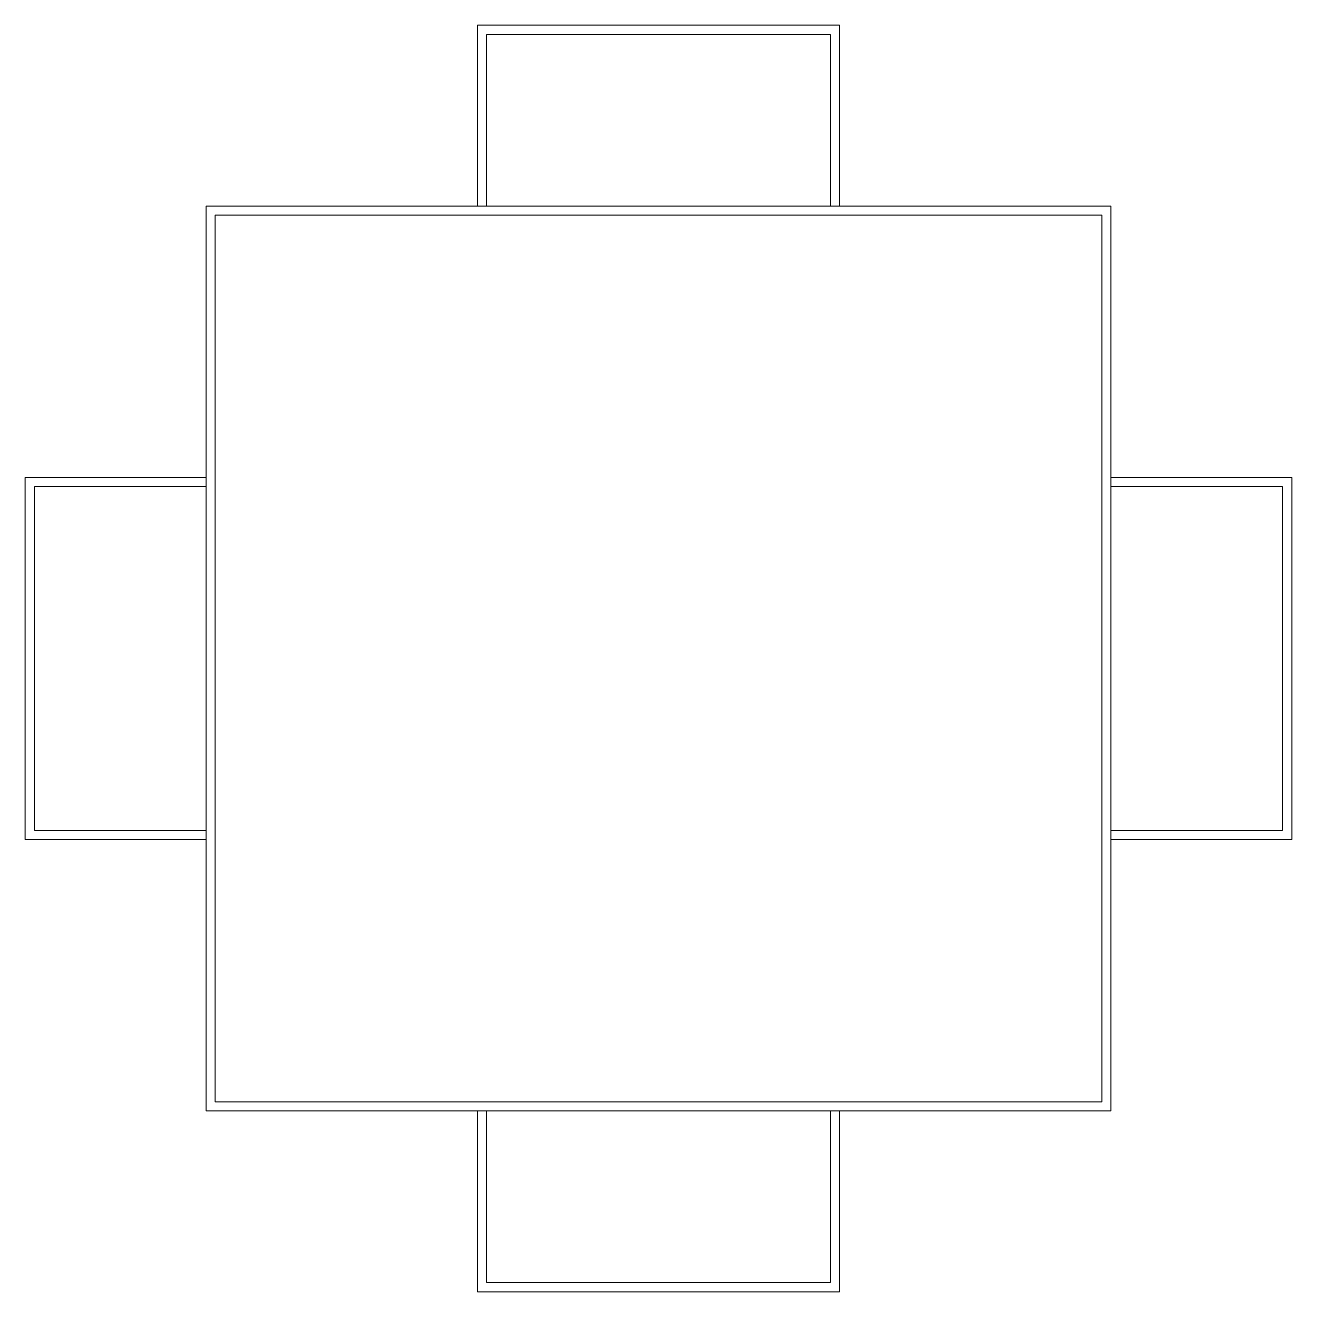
# Model space of a CAD drawing. Header units: inches. Extents: x -915 to -75, y -993 to -153.
import ezdxf

# ---------------------------------------------------------------- set-up
doc = ezdxf.new("R2010")
doc.units = ezdxf.units.IN
doc.header["$LTSCALE"] = 48
doc.header["$MEASUREMENT"] = 0
doc.layers.add('None', color=7, linetype='Continuous', lineweight=5)

# ---------------------------------------------------------------- blocks, each defined once
blk = doc.blocks.new('Group')
at = {"layer": 'None', "color": 7, "linetype": 'Continuous', "lineweight": 5, "transparency": 33554687}
for p, q in [((-795, -273), (-795, -873)), ((-789, -279), (-789, -867))]:
    blk.add_line(p, q, dxfattribs=at)
blk = doc.blocks.new('Group-1')
at = {"layer": 'None', "color": 7, "transparency": 33554687}
blk.add_blockref('Group', (0, 0), dxfattribs=at)
blk = doc.blocks.new('Group-2')
at = {"layer": 'None', "color": 7, "linetype": 'Continuous', "lineweight": 5, "transparency": 33554687}
for p, q in [((-795, -873), (-195, -873)), ((-789, -867), (-201, -867))]:
    blk.add_line(p, q, dxfattribs=at)
blk = doc.blocks.new('Group-3')
at = {"layer": 'None', "color": 7, "transparency": 33554687}
blk.add_blockref('Group-2', (0, 0), dxfattribs=at)
blk = doc.blocks.new('Group-4')
at = {"layer": 'None', "color": 7, "linetype": 'Continuous', "lineweight": 5, "transparency": 33554687}
for p, q in [((-195, -873), (-195, -273)), ((-201, -867), (-201, -279))]:
    blk.add_line(p, q, dxfattribs=at)
blk = doc.blocks.new('Group-5')
at = {"layer": 'None', "color": 7, "transparency": 33554687}
blk.add_blockref('Group-4', (0, 0), dxfattribs=at)
blk = doc.blocks.new('Group-6')
at = {"layer": 'None', "color": 7, "linetype": 'Continuous', "lineweight": 5, "transparency": 33554687}
for p, q in [((-195, -273), (-795, -273)), ((-201, -279), (-789, -279))]:
    blk.add_line(p, q, dxfattribs=at)
blk = doc.blocks.new('Group-7')
at = {"layer": 'None', "color": 7, "transparency": 33554687}
blk.add_blockref('Group-6', (0, 0), dxfattribs=at)
blk = doc.blocks.new('Group-8')
at = {"layer": 'None', "color": 7, "linetype": 'Continuous', "lineweight": 5, "transparency": 33554687}
for p, q in [((-609, -873), (-615, -873)), ((-615, -873), (-615, -993)), ((-609, -873), (-609, -987))]:
    blk.add_line(p, q, dxfattribs=at)
blk = doc.blocks.new('Group-9')
at = {"layer": 'None', "color": 7, "transparency": 33554687}
blk.add_blockref('Group-8', (0, 0), dxfattribs=at)
blk = doc.blocks.new('Group-10')
at = {"layer": 'None', "color": 7, "linetype": 'Continuous', "lineweight": 5, "transparency": 33554687}
for p, q in [((-609, -987), (-381, -987)), ((-615, -993), (-375, -993))]:
    blk.add_line(p, q, dxfattribs=at)
blk = doc.blocks.new('Group-11')
at = {"layer": 'None', "color": 7, "transparency": 33554687}
blk.add_blockref('Group-10', (0, 0), dxfattribs=at)
blk = doc.blocks.new('Group-12')
at = {"layer": 'None', "color": 7, "linetype": 'Continuous', "lineweight": 5, "transparency": 33554687}
for p, q in [((-381, -987), (-381, -873)), ((-381, -873), (-375, -873)), ((-375, -993), (-375, -873))]:
    blk.add_line(p, q, dxfattribs=at)
blk = doc.blocks.new('Group-13')
at = {"layer": 'None', "color": 7, "transparency": 33554687}
blk.add_blockref('Group-12', (0, 0), dxfattribs=at)
blk = doc.blocks.new('Group-14')
at = {"layer": 'None', "color": 7, "linetype": 'Continuous', "lineweight": 5, "transparency": 33554687}
for p, q in [((-909, -687), (-795, -687)), ((-795, -687), (-795, -693)), ((-915, -693), (-795, -693))]:
    blk.add_line(p, q, dxfattribs=at)
blk = doc.blocks.new('Group-15')
at = {"layer": 'None', "color": 7, "transparency": 33554687}
blk.add_blockref('Group-14', (0, 0), dxfattribs=at)
blk = doc.blocks.new('Group-16')
at = {"layer": 'None', "color": 7, "linetype": 'Continuous', "lineweight": 5, "transparency": 33554687}
for p, q in [((-915, -453), (-915, -693)), ((-909, -459), (-909, -687))]:
    blk.add_line(p, q, dxfattribs=at)
blk = doc.blocks.new('Group-17')
at = {"layer": 'None', "color": 7, "transparency": 33554687}
blk.add_blockref('Group-16', (0, 0), dxfattribs=at)
blk = doc.blocks.new('Group-18')
at = {"layer": 'None', "color": 7, "linetype": 'Continuous', "lineweight": 5, "transparency": 33554687}
for p, q in [((-795, -453), (-915, -453)), ((-795, -459), (-795, -453)), ((-795, -459), (-909, -459))]:
    blk.add_line(p, q, dxfattribs=at)
blk = doc.blocks.new('Group-19')
at = {"layer": 'None', "color": 7, "transparency": 33554687}
blk.add_blockref('Group-18', (0, 0), dxfattribs=at)
blk = doc.blocks.new('Group-20')
at = {"layer": 'None', "color": 7, "linetype": 'Continuous', "lineweight": 5, "transparency": 33554687}
for p, q in [((-381, -273), (-381, -159)), ((-375, -273), (-375, -153)), ((-381, -273), (-375, -273))]:
    blk.add_line(p, q, dxfattribs=at)
blk = doc.blocks.new('Group-21')
at = {"layer": 'None', "color": 7, "transparency": 33554687}
blk.add_blockref('Group-20', (0, 0), dxfattribs=at)
blk = doc.blocks.new('Group-22')
at = {"layer": 'None', "color": 7, "linetype": 'Continuous', "lineweight": 5, "transparency": 33554687}
for p, q in [((-375, -153), (-615, -153)), ((-381, -159), (-609, -159))]:
    blk.add_line(p, q, dxfattribs=at)
blk = doc.blocks.new('Group-23')
at = {"layer": 'None', "color": 7, "transparency": 33554687}
blk.add_blockref('Group-22', (0, 0), dxfattribs=at)
blk = doc.blocks.new('Group-24')
at = {"layer": 'None', "color": 7, "linetype": 'Continuous', "lineweight": 5, "transparency": 33554687}
for p, q in [((-615, -153), (-615, -273)), ((-609, -159), (-609, -273)), ((-609, -273), (-615, -273))]:
    blk.add_line(p, q, dxfattribs=at)
blk = doc.blocks.new('Group-25')
at = {"layer": 'None', "color": 7, "transparency": 33554687}
blk.add_blockref('Group-24', (0, 0), dxfattribs=at)
blk = doc.blocks.new('Group-26')
at = {"layer": 'None', "color": 7, "linetype": 'Continuous', "lineweight": 5, "transparency": 33554687}
for p, q in [((-75, -453), (-195, -453)), ((-195, -459), (-195, -453)), ((-81, -459), (-195, -459))]:
    blk.add_line(p, q, dxfattribs=at)
blk = doc.blocks.new('Group-27')
at = {"layer": 'None', "color": 7, "transparency": 33554687}
blk.add_blockref('Group-26', (0, 0), dxfattribs=at)
blk = doc.blocks.new('Group-28')
at = {"layer": 'None', "color": 7, "linetype": 'Continuous', "lineweight": 5, "transparency": 33554687}
for p, q in [((-75, -693), (-75, -453)), ((-81, -687), (-81, -459))]:
    blk.add_line(p, q, dxfattribs=at)
blk = doc.blocks.new('Group-29')
at = {"layer": 'None', "color": 7, "transparency": 33554687}
blk.add_blockref('Group-28', (0, 0), dxfattribs=at)
blk = doc.blocks.new('Group-30')
at = {"layer": 'None', "color": 7, "linetype": 'Continuous', "lineweight": 5, "transparency": 33554687}
for p, q in [((-195, -687), (-81, -687)), ((-195, -687), (-195, -693)), ((-195, -693), (-75, -693))]:
    blk.add_line(p, q, dxfattribs=at)
blk = doc.blocks.new('Group-31')
at = {"layer": 'None', "color": 7, "transparency": 33554687}
blk.add_blockref('Group-30', (0, 0), dxfattribs=at)

msp = doc.modelspace()

# ---------------------------------------------------------------- wipeouts: each hides what was drawn before it
at = {"color": 255, "linetype": 'Continuous', "lineweight": 5, "transparency": 33554687}
msp.add_wipeout([(-789, -867), (-789, -279), (-795, -273), (-795, -873)], dxfattribs=at).dxf.layer = 'None'

# ---------------------------------------------------------------- next in the draw order: linework, layer by layer
at = {"layer": 'None', "color": 7, "linetype": 'Continuous', "lineweight": 5, "transparency": 33554687}
for p, q in [((-795, -273), (-795, -873)), ((-789, -279), (-789, -867))]:
    msp.add_line(p, q, dxfattribs=at)

# ---------------------------------------------------------------- next in the draw order: block references
at = {"layer": 'None', "color": 7, "transparency": 33554687}
msp.add_blockref('Group-1', (0, 0), dxfattribs=at)

# ---------------------------------------------------------------- next in the draw order: wipeouts: each hides what was drawn before it
at = {"color": 255, "linetype": 'Continuous', "lineweight": 5, "transparency": 33554687}
for points in [[(-795, -687), (-909, -687), (-915, -693), (-795, -693)], [(-201, -867), (-789, -867), (-795, -873), (-195, -873)]]:
    msp.add_wipeout(points, dxfattribs=at).dxf.layer = 'None'

# ---------------------------------------------------------------- next in the draw order: linework, layer by layer
at = {"layer": 'None', "color": 7, "linetype": 'Continuous', "lineweight": 5, "transparency": 33554687}
for p, q in [((-909, -687), (-795, -687)), ((-795, -687), (-795, -693)), ((-915, -693), (-795, -693)), ((-795, -873), (-195, -873)), ((-789, -867), (-201, -867))]:
    msp.add_line(p, q, dxfattribs=at)

# ---------------------------------------------------------------- next in the draw order: block references
at = {"layer": 'None', "color": 7, "transparency": 33554687}
for name in ['Group-15', 'Group-3']:
    msp.add_blockref(name, (0, 0), dxfattribs=at)

# ---------------------------------------------------------------- next in the draw order: wipeouts: each hides what was drawn before it
at = {"color": 255, "linetype": 'Continuous', "lineweight": 5, "transparency": 33554687}
for points in [[(-201, -279), (-201, -867), (-195, -873), (-195, -273)], [(-909, -687), (-909, -459), (-915, -453), (-915, -693)], [(-609, -987), (-609, -873), (-615, -873), (-615, -993)]]:
    msp.add_wipeout(points, dxfattribs=at).dxf.layer = 'None'

# ---------------------------------------------------------------- next in the draw order: linework, layer by layer
at = {"layer": 'None', "color": 7, "linetype": 'Continuous', "lineweight": 5, "transparency": 33554687}
for p, q in [((-195, -873), (-195, -273)), ((-201, -867), (-201, -279)), ((-915, -453), (-915, -693)), ((-909, -459), (-909, -687)), ((-609, -873), (-615, -873)), ((-615, -873), (-615, -993)), ((-609, -873), (-609, -987))]:
    msp.add_line(p, q, dxfattribs=at)

# ---------------------------------------------------------------- next in the draw order: block references
at = {"layer": 'None', "color": 7, "transparency": 33554687}
for name in ['Group-5', 'Group-17', 'Group-9']:
    msp.add_blockref(name, (0, 0), dxfattribs=at)

# ---------------------------------------------------------------- next in the draw order: wipeouts: each hides what was drawn before it
at = {"color": 255, "linetype": 'Continuous', "lineweight": 5, "transparency": 33554687}
for points in [[(-789, -279), (-201, -279), (-195, -273), (-795, -273)], [(-909, -459), (-795, -459), (-795, -453), (-915, -453)], [(-195, -459), (-81, -459), (-75, -453), (-195, -453)], [(-381, -987), (-609, -987), (-615, -993), (-375, -993)]]:
    msp.add_wipeout(points, dxfattribs=at).dxf.layer = 'None'

# ---------------------------------------------------------------- next in the draw order: linework, layer by layer
at = {"layer": 'None', "color": 7, "linetype": 'Continuous', "lineweight": 5, "transparency": 33554687}
for p, q in [((-195, -273), (-795, -273)), ((-201, -279), (-789, -279)), ((-795, -453), (-915, -453)), ((-795, -459), (-795, -453)), ((-75, -453), (-195, -453)), ((-195, -459), (-195, -453)), ((-795, -459), (-909, -459)), ((-81, -459), (-195, -459)), ((-609, -987), (-381, -987)), ((-615, -993), (-375, -993))]:
    msp.add_line(p, q, dxfattribs=at)

# ---------------------------------------------------------------- next in the draw order: block references
at = {"layer": 'None', "color": 7, "transparency": 33554687}
for name in ['Group-7', 'Group-19', 'Group-27', 'Group-11']:
    msp.add_blockref(name, (0, 0), dxfattribs=at)

# ---------------------------------------------------------------- next in the draw order: wipeouts: each hides what was drawn before it
at = {"color": 255, "linetype": 'Continuous', "lineweight": 5, "transparency": 33554687}
for points in [[(-381, -159), (-381, -273), (-375, -273), (-375, -153)], [(-81, -459), (-81, -687), (-75, -693), (-75, -453)], [(-381, -873), (-381, -987), (-375, -993), (-375, -873)]]:
    msp.add_wipeout(points, dxfattribs=at).dxf.layer = 'None'

# ---------------------------------------------------------------- next in the draw order: linework, layer by layer
at = {"layer": 'None', "color": 7, "linetype": 'Continuous', "lineweight": 5, "transparency": 33554687}
for p, q in [((-381, -273), (-381, -159)), ((-375, -273), (-375, -153)), ((-381, -273), (-375, -273)), ((-75, -693), (-75, -453)), ((-81, -687), (-81, -459)), ((-381, -987), (-381, -873)), ((-381, -873), (-375, -873)), ((-375, -993), (-375, -873))]:
    msp.add_line(p, q, dxfattribs=at)

# ---------------------------------------------------------------- next in the draw order: block references
at = {"layer": 'None', "color": 7, "transparency": 33554687}
for name in ['Group-21', 'Group-29', 'Group-13']:
    msp.add_blockref(name, (0, 0), dxfattribs=at)

# ---------------------------------------------------------------- next in the draw order: wipeouts: each hides what was drawn before it
at = {"color": 255, "linetype": 'Continuous', "lineweight": 5, "transparency": 33554687}
for points in [[(-609, -159), (-381, -159), (-375, -153), (-615, -153)], [(-81, -687), (-195, -687), (-195, -693), (-75, -693)]]:
    msp.add_wipeout(points, dxfattribs=at).dxf.layer = 'None'

# ---------------------------------------------------------------- next in the draw order: linework, layer by layer
at = {"layer": 'None', "color": 7, "linetype": 'Continuous', "lineweight": 5, "transparency": 33554687}
for p, q in [((-375, -153), (-615, -153)), ((-381, -159), (-609, -159)), ((-195, -687), (-81, -687)), ((-195, -687), (-195, -693)), ((-195, -693), (-75, -693))]:
    msp.add_line(p, q, dxfattribs=at)

# ---------------------------------------------------------------- next in the draw order: block references
at = {"layer": 'None', "color": 7, "transparency": 33554687}
for name in ['Group-23', 'Group-31']:
    msp.add_blockref(name, (0, 0), dxfattribs=at)

# ---------------------------------------------------------------- next in the draw order: wipeouts: each hides what was drawn before it
at = {"color": 255, "linetype": 'Continuous', "lineweight": 5, "transparency": 33554687}
msp.add_wipeout([(-609, -273), (-609, -159), (-615, -153), (-615, -273)], dxfattribs=at).dxf.layer = 'None'

# ---------------------------------------------------------------- next in the draw order: linework, layer by layer
at = {"layer": 'None', "color": 7, "linetype": 'Continuous', "lineweight": 5, "transparency": 33554687}
for p, q in [((-615, -153), (-615, -273)), ((-609, -159), (-609, -273)), ((-609, -273), (-615, -273))]:
    msp.add_line(p, q, dxfattribs=at)

# ---------------------------------------------------------------- next in the draw order: block references
at = {"layer": 'None', "color": 7, "transparency": 33554687}
msp.add_blockref('Group-25', (0, 0), dxfattribs=at)

doc.saveas('drawing.dxf')
